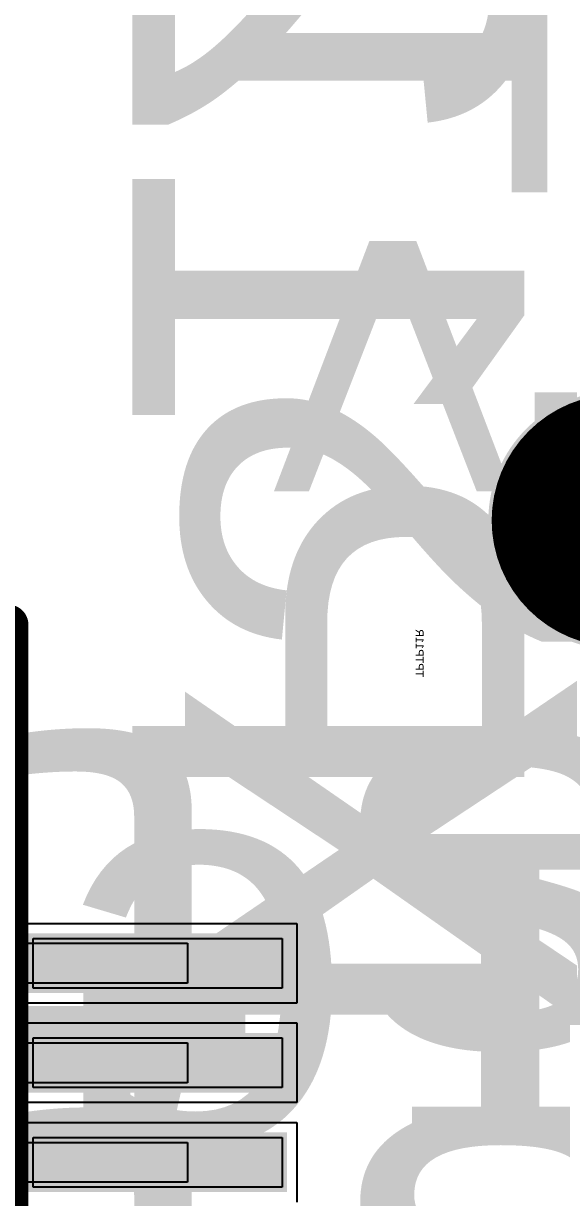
# Model space of a CAD drawing. Header units: inches. Extents: x -2.12 to 4.45, y -3.15 to 1.57.
# Drawn here: x -0.6107 to -0.5044, y -0.3815 to -0.1493 of the extents above; entities that cross this region are included whole.
import ezdxf

# ---------------------------------------------------------------- set-up
doc = ezdxf.new("R2010")
doc.units = ezdxf.units.IN
doc.header["$MEASUREMENT"] = 0
for name, color, linetype in [('Bottom', 5, 'Continuous'), ('Bottom 3D Body', 56, 'Continuous'), ('Bottom Overlay', 54, 'Continuous'), ('Bottom Paste', 16, 'Continuous'), ('Bottom Solder', 6, 'Continuous'), ('Bottom Value', 56, 'Continuous'), ('Measures', 56, 'Continuous'), ('tDocu', 76, 'Continuous'), ('Top', 1, 'Continuous'), ('Top Overlay', 2, 'Continuous'), ('Top Paste', 8, 'Continuous'), ('Top Solder', 216, 'Continuous'), ('tPlace', 56, 'Continuous')]:
    doc.layers.add(name, color=color, linetype=linetype)
doc.styles.add('Arial', font='', dxfattribs={"height": 0.2})
doc.styles.add('Courier New', font='', dxfattribs={"height": 0.2})
doc.styles.get('Arial').set_extended_font_data('Arial')
doc.styles.get('Courier New').set_extended_font_data('Courier New')

# ---------------------------------------------------------------- blocks, each defined once
blk = doc.blocks.new('TP11R_B_47')
at = {"layer": 'Bottom 3D Body', "style": 'Courier New', "text_generation_flag": 2}
blk.add_text('>TP_SIGNAL_NAME', height=0.0610235, rotation=180, dxfattribs=at).set_placement((0, 0.075))
blk = doc.blocks.new('FH12_30S_0_5SH_67')
at = {"layer": 'Top'}
for points in [[(-0.291335, 0.15354), (-0.279525, 0.15354), (-0.279525, 0.10236), (-0.291335, 0.10236)], [(-0.271655, 0.15354), (-0.259845, 0.15354), (-0.259845, 0.10236), (-0.271655, 0.10236)], [(-0.251965, 0.15354), (-0.240155, 0.15354), (-0.240155, 0.10236), (-0.251965, 0.10236)]]:
    blk.add_hatch(color=1, dxfattribs=at).paths.add_polyline_path(points)
at = {"layer": 'Top Paste'}
for points in [[(-0.291335, 0.15354), (-0.279525, 0.15354), (-0.279525, 0.10236), (-0.291335, 0.10236)], [(-0.271655, 0.15354), (-0.259845, 0.15354), (-0.259845, 0.10236), (-0.271655, 0.10236)], [(-0.251965, 0.15354), (-0.240155, 0.15354), (-0.240155, 0.10236), (-0.251965, 0.10236)]]:
    blk.add_hatch(color=8, dxfattribs=at).paths.add_polyline_path(points)
at = {"layer": 'Top Solder'}
for points in [[(-0.291335, 0.15354), (-0.279525, 0.15354), (-0.279525, 0.10236), (-0.291335, 0.10236)], [(-0.271655, 0.15354), (-0.259845, 0.15354), (-0.259845, 0.10236), (-0.271655, 0.10236)], [(-0.251965, 0.15354), (-0.240155, 0.15354), (-0.240155, 0.10236), (-0.251965, 0.10236)]]:
    blk.add_hatch(color=216, dxfattribs=at).paths.add_polyline_path(points)
at = {"layer": 'tDocu'}
for p, q in [((-0.28937, 0.10039), (-0.28937, 0.13386)), ((-0.28937, 0.13386), (-0.2815, 0.13386)), ((-0.2815, 0.13386), (-0.2815, 0.10039)), ((-0.26969, 0.10039), (-0.26969, 0.13386)), ((-0.26969, 0.13386), (-0.26181, 0.13386)), ((-0.26181, 0.13386), (-0.26181, 0.10039)), ((-0.25, 0.10039), (-0.25, 0.13386)), ((-0.25, 0.13386), (-0.24213, 0.13386)), ((-0.24213, 0.13386), (-0.24213, 0.10039))]:
    blk.add_line(p, q, dxfattribs=at)
at = {"layer": 'tDocu', "const_width": 0.008}
for points in [[(-0.35236, 0.01969), (-0.35236, 0.09843)], [(0.35236, 0.09843), (-0.35236, 0.09843)]]:
    blk.add_lwpolyline(points, dxfattribs=at)
at = {"layer": 'tDocu', "const_width": 0.004}
blk.add_lwpolyline([(-0.35436, 0.09843, 1), (-0.35036, 0.09843, 1)], format="xyb", close=True, dxfattribs=at)
blk.add_lwpolyline([(-0.35436, 0.09843, 1), (-0.35036, 0.09843, 1)], format="xyb", close=True, dxfattribs=at)
at = {"layer": 'Top Paste'}
for p, q in [((-0.29035, 0.10335), (-0.29035, 0.15256)), ((-0.29035, 0.15256), (-0.28051, 0.15256)), ((-0.28051, 0.15256), (-0.28051, 0.10335)), ((-0.27067, 0.10335), (-0.27067, 0.15256)), ((-0.27067, 0.15256), (-0.26083, 0.15256)), ((-0.26083, 0.15256), (-0.26083, 0.10335)), ((-0.25098, 0.10335), (-0.25098, 0.15256)), ((-0.25098, 0.15256), (-0.24114, 0.15256)), ((-0.24114, 0.15256), (-0.24114, 0.10335)), ((-0.28051, 0.10335), (-0.29035, 0.10335)), ((-0.26083, 0.10335), (-0.27067, 0.10335)), ((-0.24114, 0.10335), (-0.25098, 0.10335))]:
    blk.add_line(p, q, dxfattribs=at)
at = {"layer": 'Top Solder'}
for p, q in [((-0.29331, 0.10039), (-0.29331, 0.15551)), ((-0.29331, 0.15551), (-0.27756, 0.15551)), ((-0.27756, 0.15551), (-0.27756, 0.10039)), ((-0.27362, 0.10039), (-0.27362, 0.15551)), ((-0.27362, 0.15551), (-0.25787, 0.15551)), ((-0.25787, 0.15551), (-0.25787, 0.10039)), ((-0.25394, 0.10039), (-0.25394, 0.15551)), ((-0.25394, 0.15551), (-0.23819, 0.15551))]:
    blk.add_line(p, q, dxfattribs=at)
at = {"layer": 'tPlace', "const_width": 0.008}
for points in [[(-0.30512, 0.09843), (-0.35236, 0.09843)], [(-0.35236, 0.05906), (-0.35236, 0.09843)]]:
    blk.add_lwpolyline(points, dxfattribs=at)
at = {"layer": 'tPlace', "const_width": 0.004}
for points in [[(-0.35436, 0.09843, 1), (-0.35036, 0.09843, 1)], [(-0.35436, 0.09843, 1), (-0.35036, 0.09843, 1)], [(-0.30712, 0.09843, 1), (-0.30312, 0.09843, 1)]]:
    blk.add_lwpolyline(points, format="xyb", close=True, dxfattribs=at)
blk = doc.blocks.new('TP11R_B_79')
at = {"layer": 'Bottom'}
h = blk.add_hatch(color=5, dxfattribs=at)
edge = h.paths.add_edge_path()
edge.add_arc((0, 0), 0.02166, 0, 360)
at = {"layer": 'Bottom Paste'}
h = blk.add_hatch(color=16, dxfattribs=at)
edge = h.paths.add_edge_path()
edge.add_arc((0, 0), 0.02166, 0, 360)
at = {"layer": 'Bottom Solder'}
h = blk.add_hatch(color=6, dxfattribs=at)
edge = h.paths.add_edge_path()
edge.add_arc((0, 0), 0.02566, 0, 360)
at = {"layer": 'Bottom 3D Body', "style": 'Courier New', "text_generation_flag": 2}
blk.add_text('>TP_SIGNAL_NAME', height=0.0610235, rotation=180, dxfattribs=at).set_placement((0, 0.075))
blk = doc.blocks.new('TO_236_VIS_L_86')
at = {"layer": 'Measures', "style": 'Courier New'}
for s, p in [('Alt 1 Padstyle: OX60Y90D30P', (-0.583, -0.458)), ('Alt 2 Padstyle: OX90Y60D30P', (-0.583, -0.533))]:
    blk.add_text(s, height=0.0775, dxfattribs=at).set_placement(p)

msp = doc.modelspace()

# ---------------------------------------------------------------- linework, layer by layer
at = {"layer": 'Bottom', "const_width": 0.05}
msp.add_lwpolyline([(-0.4932, -0.24761), (-0.3932, -0.24761)], dxfattribs=at)
at = {"layer": 'Bottom', "const_width": 0.025}
msp.add_lwpolyline([(-0.5057, -0.24761, 1), (-0.4807, -0.24761, 1)], format="xyb", close=True, dxfattribs=at)

# ---------------------------------------------------------------- block references
for name, p, rotation in [('TP11R_B_79', (-0.4932, -0.24761), 90), ('FH12_30S_0_5SH_67', (-0.7122, -0.62061), 270), ('TO_236_VIS_L_86', (-0.3612, -0.82261), 180), ('TP11R_B_47', (-0.1772, -0.29561), 180)]:
    msp.add_blockref(name, p, dxfattribs=dict(rotation=rotation))

# ---------------------------------------------------------------- texts
at = {"layer": 'Bottom Overlay', "style": 'Arial', "text_generation_flag": 2}
msp.add_text('TP12', height=0.0775, rotation=270, dxfattribs=at).set_placement((-0.589209, -0.373332))
at = {"layer": 'Bottom Value', "style": 'Arial', "text_generation_flag": 2}
msp.add_text('TPTP11R', height=0.00155, rotation=270, dxfattribs=at).set_placement((-0.5332, -0.2786))
at = {"layer": 'Top Overlay', "style": 'Arial'}
msp.add_text('X2', height=0.0775, rotation=90, dxfattribs=at).set_placement((-0.501311, -0.349232))

doc.saveas('drawing.dxf')
